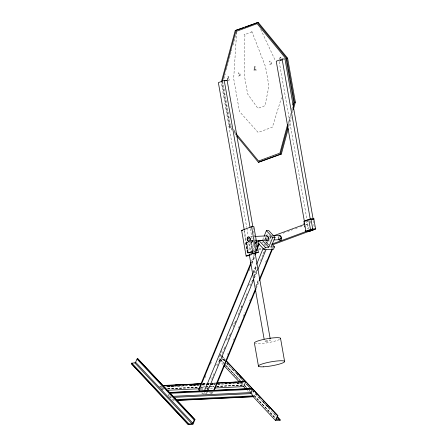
<?xml version="1.0" encoding="UTF-8"?>
<svg xmlns="http://www.w3.org/2000/svg" width="447" height="447" viewBox="0 0 447 447"><rect width="100%" height="100%" fill="white"/><g stroke="black" fill="none" stroke-linecap="round" stroke-linejoin="round"><path stroke-width="0.34" stroke-dasharray="2.23 1.68" d="M252.024 31.888L244.906 34.52L244.235 74.683L247.627 93.993L257.885 108.342L265.004 105.71L268.938 86.109L265.54 66.804L252.024 31.888L251.119 31.933M220.695 354.762L219.354 358.276L219.678 358.857M221.556 359.366L222.863 359.299L222.735 358.712L224.64 360.74M236.636 32.201L233.68 78.588L239.469 111.521L258.142 132.441L272.379 127.171L281.509 97.714M279.984 58.775L280.006 58.501A1.14 0.721 87.2 0 1 280.263 57.859L280.973 57.479M279.638 58.674L280.051 57.507L281.252 57.143M223.997 78.538L225.266 73.833M226.355 69.805L231.792 49.651M233.06 44.946L236.681 31.513M288.052 122.903L290.589 113.499M291.679 109.465L292.221 107.453M288.416 124.875L291.131 114.795M292.221 110.767L292.835 108.202M288.891 126.132L291.226 117.477M292.483 112.817L293.198 110.152M161.507 388.409L161.948 387.325M161.931 388.761L162.429 387.549M168.284 395.534L168.787 394.315M168.653 396.02L169.324 394.405M251.532 261.193L254.192 254.745M251.432 262.981L254.622 255.176M256.489 250.722L257.014 249.37M251.862 263.121L254.784 256.025M199.904 390.041L200.971 387.46M204.961 377.782L206.022 375.167M210.543 364.232L211.342 362.299M249.102 270.681L249.895 268.714M252.03 263.585L254.684 257.098M262.646 239.793L263.898 236.759M264.937 239.687L267.692 233.004M253.17 272.318L256.36 264.574M264.339 245.219L264.87 243.928M253.276 272.374L256.472 264.63M253.767 272.955L256.427 266.501M264.937 245.856L265.468 244.565M204.145 393.623L204.676 392.332M210.526 378.14L211.057 376.849M215.577 365.881L216.376 363.947M221.164 352.331L221.958 350.398M226.216 340.072L227.545 336.848M232.334 325.237L233.395 322.656M248.554 285.879L249.353 283.946M253.605 273.62L256.533 266.524M219.533 356.482L220.282 354.661L225.048 359.74M208.419 387.096L207.358 389.678L206.682 389.242M211.61 379.358L214.001 373.552M217.197 365.808L219.589 360.003M222.248 353.549L225.171 346.453M227.83 339.999L230.758 332.903M233.15 327.098L235.809 320.644M238.201 314.839L241.928 305.804M244.587 299.356L246.979 293.545M250.169 285.806L252.561 279.995M254.159 276.129L257.086 269.027M260.54 260.64L264.266 251.611M205.598 394.22L206.397 392.282M207.458 389.7L208.525 387.119M218.896 361.958L219.695 360.025M224.478 348.409L225.277 346.475M229.797 335.507L230.864 332.926M234.848 323.248L235.915 320.667M241.235 307.765L242.028 305.826M252.136 281.308L252.667 280.018M254.265 276.151L256.924 269.697M263.574 253.566L264.367 251.633M254.22 278.023L257.411 270.279M206.458 394.209L207.257 392.27M254.326 278.073L257.517 270.329M211.593 393.299L212.124 391.974M227.551 354.555L228.082 353.264M233.401 340.357L234.194 338.424M238.452 328.104L239.251 326.165M243.241 316.521L244.833 312.615M249.622 301.032L250.421 299.065M255.74 286.197L258.662 279.068M265.579 262.322L266.641 259.713M255.902 286.622L258.83 279.526M212.459 393.287L212.984 391.935M255.801 288.119L258.724 280.962M256.232 288.55L259.159 281.454M216.806 386.415L243.157 385.141L240.799 382.805L240.52 383.213L217.639 384.319M254.634 251.711L251.488 252.79L247.37 253.058L245.599 242.961L247.627 242.073M247.37 253.058L254.851 250.432M255.013 240.676L255.259 240.447M250.309 228.719L254.17 250.683C242.95 253.801 250.404 253.544 254.851 251.488M257.142 250.605L256.79 250.773L255.131 241.352M279.096 61.083L281.051 60.356M281.498 60.457L280.766 60.63A1.05 0.665 87.2 0 1 280.453 60.446M281.772 60.809L280.275 60.842M251.136 242.112L253.075 241.391M252.857 241.609L250.923 242.33L252.695 252.426M253.505 241.374L255.444 240.659L255.919 243.347M263.317 239.62L271.106 236.737M265.535 239.721L266.831 239.24M270.077 238.039L271.374 237.558M283.063 233.239L285.007 232.518M287.605 231.557L292.796 229.641M295.394 228.68L297.344 227.959M299.937 226.998L301.887 226.277M305.782 224.835L307.078 224.36L305.357 224.439M254.17 250.683L248.292 252.857L244.431 230.892M256.148 249.951L258.092 249.23M258.746 248.99L261.339 248.029M256.556 247.8L257.036 250.543L251.158 252.717L249.387 242.62M259.014 249.812L262.26 248.616M255.282 251.471L257.221 250.756M250.292 255.271L251.538 254.812M251.287 240.855L254.114 240.503M307.575 221.299L306.569 221.472L307.888 228.948M253.075 240.335L250.856 240.877L252.633 250.974M244.001 34.564L244.906 34.52M230.501 125.724L222.913 82.566L222.008 82.611L229.596 125.769L230.501 125.724L231.378 126.797M232.054 129.06L229.859 126.384L228.953 126.428L232.032 130.172M250.605 236.642L254.684 236.446M251.32 241.05L253.354 240.95M248.236 242.676L246.414 242.699L246.766 242.531L248.543 252.628M245.599 242.961L248.705 242.872L250.482 252.968M261.886 242.81L263.194 242.749M265.814 242.62L267.122 242.559L268.938 244.492M256.567 250.348L257.712 250.292M255.315 250.627L257.036 250.543M220.902 359.394L218.281 359.522L223.047 364.596M203.033 383.56L206.503 383.392M210.66 383.191L215.515 382.956M202.58 383.677L206.045 383.509M206.737 383.476L209.514 383.342M212.286 383.208L215.756 383.04M202.837 383.766L207.693 383.532M208.386 383.498L211.157 383.364M211.85 383.33L216.013 383.129M202.709 383.817L206.179 383.649M206.872 383.615L209.643 383.481M210.336 383.448L215.884 383.18M160.361 386.694L161.747 386.627M167.295 386.359L172.844 386.091M179.085 385.789L184.633 385.521M190.875 385.219L195.725 384.984M201.966 384.683L206.128 384.481M206.821 384.448L209.598 384.314M210.291 384.28L215.141 384.046M217.918 383.912L219.304 383.844M224.852 383.576L230.401 383.308M236.642 383.006L240.799 382.805M167.536 386.443L174.47 386.107M178.627 385.906L186.254 385.537M190.416 385.336L198.043 384.968M202.206 384.766L209.833 384.398M210.526 384.364L215.381 384.129M218.153 383.995L220.93 383.861M225.087 383.66L232.719 383.291M236.876 383.09L241.039 382.889M158.78 386.968L161.551 386.834M167.793 386.532L176.805 386.096M177.498 386.063L188.595 385.526M189.288 385.493L199.692 384.99M202.463 384.856L205.933 384.688M206.626 384.655L208.704 384.554M211.481 384.42L214.946 384.252M217.723 384.118L223.271 383.85M223.964 383.817L234.362 383.314M237.139 383.18L240.603 383.012M160.082 387.102L161.468 387.035M165.63 386.834L199.608 385.191M202.385 385.057L205.849 384.889M206.542 384.856L209.319 384.722M210.012 384.688L214.862 384.454M162.669 388.879L164.055 388.812M167.524 388.644L198.731 387.136M199.423 387.102L204.972 386.834M205.665 386.8L208.436 386.666M209.129 386.633L213.984 386.398M216.756 386.264L243.805 384.956M161.328 389.097L164.105 388.963M167.569 388.795L198.082 387.32M200.854 387.186L205.017 386.985M205.709 386.951L208.481 386.817M209.179 386.784L214.029 386.549M160.987 389.253L164.457 389.086M167.921 388.918L198.434 387.443M201.211 387.309L205.369 387.108M206.061 387.074L208.146 386.973M210.917 386.839L213.688 386.705M216.465 386.571L242.816 385.297M200.703 388.672L205.559 388.437M206.251 388.404L207.643 388.337M210.414 388.203L213.185 388.069M200.804 389.331L203.988 389.181M169.122 396.528L171.207 396.428M169.614 397.254L171 397.187M169.966 397.523L171.352 397.456M172.084 399.78L174.162 399.679M172.872 400.439L174.263 400.372M278.777 238.128L279.9 238.279M265.926 242.743L268.317 243.827M227.942 80.421L229.322 80.086L228.646 76.426L227.344 77.163L227.26 79.365M266.781 243.431L270.547 247.157M206.866 388.767L208.213 389.639M265.596 241.257L268.77 244.643M221.651 355.773L224.986 359.327M220.472 354.65L221.427 355.667M221.902 356.175L225.238 359.729M222.952 358.818L224.383 360.338M241.062 378.106L242.017 379.123M246.783 384.202L247.739 385.213M262.512 400.953L263.942 402.473M266.803 405.518L268.228 407.044M227.02 363.277L227.976 364.294M228.451 364.802L230.356 366.831M232.742 369.373L234.172 370.893M236.552 373.435L237.508 374.446M239.413 376.48L240.844 378M242.749 380.034L243.704 381.045M247.99 385.616L249.895 387.644M252.756 390.695L253.712 391.706M255.617 393.74L256.572 394.751M258.953 397.294L260.383 398.813M262.769 401.356L263.719 402.367M264.194 402.876L267.055 405.921M267.529 406.429L269.915 408.966M275.156 414.553L276.112 415.565M222.947 359.097L224.852 361.131M226.763 363.16L229.143 365.696M231.049 367.73L233.91 370.775M236.295 373.312L243.442 380.928M246.778 384.481L249.638 387.527M252.499 390.572L255.354 393.617M255.835 394.125L260.601 399.205M262.506 401.233L265.367 404.278M265.842 404.786L270.608 409.865M273.469 412.911L275.849 415.447M222.863 359.299L224.774 361.332M226.679 363.361L243.358 381.129M245.744 383.666L249.555 387.728M252.415 390.773L276.246 416.157M220.31 359.293L224.12 363.355M224.595 363.864L240.804 381.123M241.279 381.632L243.66 384.169M244.14 384.677L246.995 387.722M250.812 391.784L252.242 393.304M254.147 395.338L275.592 418.18M221.109 360.383L223.969 363.428M225.875 365.456L240.648 381.196M241.123 381.704L243.509 384.241M245.414 386.269L246.845 387.795M249.225 390.332L250.18 391.348M254.472 395.919L275.441 418.252M220.298 359.712L223.634 363.266M225.545 365.3L240.318 381.034M240.793 381.542L243.654 384.588M244.129 385.096L246.515 387.633M249.37 390.678L250.326 391.695M254.136 395.757L275.587 418.599M240.207 382.872L242.794 385.627M247.353 390.488L248.308 391.505M210.861 392.46L211.744 393.399M209.565 392.03L211.325 393.908M202.552 392.863L203.877 394.271M201.692 392.902L202.575 393.841M233.569 129.468L235.323 131.602M229.596 125.769L231.792 128.44M233.982 131.111L235.301 132.714M234.25 131.736L236.01 133.876M234.669 133.385L235.988 134.994M227.394 79.745L227.551 80.047M260.696 29.306L275.447 60.915M271.424 248.096L271.592 248.56M313.112 220.628L314.414 228.031M310.587 221.047L310.95 223.109M279.213 61.77L306.854 218.963M306.972 219.65L308.67 229.3M256.036 244.023L256.505 246.716M255.6 241.855L256.427 246.565M252.935 227.205L256.444 247.18M253.376 242.067L254.734 249.778M251.404 241.531L253.063 250.951M250.493 242.347L252.27 252.443M229.859 126.384L222.131 82.438L221.226 82.483L246.694 227.322M246.817 228.004L248.141 235.558M246.336 242.548L248.113 252.644M244.034 230.965L248.074 253.935M245.839 243.012L247.616 253.108M270.524 240.827A2.224 1.408 87.2 0 1 269.452 240.905M269.211 236.804A2.224 1.408 87.2 0 1 271.24 238.424M266.328 239.871A2.224 1.408 87.2 0 1 266.92 236.916M278.811 238.709A2.224 1.408 87.2 0 1 279.526 236.307M265.937 239.592A2.224 1.408 87.2 0 1 265.697 236.899M278.319 238.508A2.224 1.408 87.2 0 1 278.302 236.29M268.837 235.798A2.224 1.408 87.2 0 1 269.2 235.742M269.563 235.837A2.224 1.408 87.2 0 1 269.904 236.077M270.2 236.446A2.224 1.408 87.2 0 1 269.932 239.922M279.543 339.463A13.337 2.023 -10 0 1 267.295 342.804A13.337 2.023 -10 0 1 255.265 343.575M254.041 254.242A3.028 0.458 -10 0 1 253.36 254.421M251.08 254.807A3.028 0.458 -10 0 1 250.409 254.857M272.284 248.057A2.235 1.034 22.4 0 1 272.648 248.7M256.092 70.201L255.785 70.358L255.405 69.469L254.41 69.838C253.762 75.761 253.941 58.881 256.092 70.201M254.505 67.335L254.421 69.402L255.254 69.089L254.505 67.335M239.86 74.967L239.626 75.856L238.642 75.934L238.72 76.403L239.676 76.387L240.212 75.057L239.76 73.079L238.732 72.587L238.201 73.593L239.268 73.107L239.86 74.967M271.038 63.396L270.798 64.284L269.815 64.362L269.893 64.832L270.848 64.815L271.385 63.485L270.938 61.507L269.904 61.021L269.379 62.021L270.441 61.535L271.038 63.396M227.462 77.934L227.786 79.695A1.05 0.665 87.2 0 0 228.227 80.058L228.959 79.884L228.434 76.906L227.724 77.286A1.14 0.721 87.2 0 0 227.462 77.934M265.624 341.402A3.028 0.458 -10 0 0 270.424 340.284A3.028 0.458 -10 0 0 266.367 340.48A3.028 0.458 -10 0 0 265.624 341.402"/><path stroke-width="0.67" d="M252.119 395.561L275.475 420.437L280.057 420.219L279.923 419.627L276.537 419.616L277.889 415.676L226.193 360.746M169.804 392.952L169.67 392.634L252.186 388.644L252.287 389.331L250.89 393.125L253.354 396.176L253.231 396.746L176.951 400.434M221.41 81.812L235.234 30.547L258.182 22.35L287.628 58.216L295.355 102.162L293.377 109.487M222.371 81.27L235.781 31.553L257.137 23.657L286.08 58.92L293.673 102.078L292.947 104.766M287.689 124.244L279.9 153.131L258.545 161.032L236.178 133.782M236.865 136.061L258.4 162.295L280.448 154.142L288.17 125.512M293.014 107.531L294.45 102.207L286.723 58.261L257.282 22.395M258.4 162.295L281.347 154.098L288.17 128.797M131.256 363.534L188.366 424.65L192.953 424.426L194.953 419.565L137.765 358.65L137.022 359.086L135.34 362.763L131.491 363.238L131.256 363.534L188.366 424.65M274.48 246.895L271.038 247.062L275.05 237.34L272.754 237.452L268.748 247.174L262.395 240.402L258.958 240.57L257.953 243L264.311 249.767L273.48 249.325L274.48 246.895L272.212 244.475M251.002 262.484L198.876 388.94A2.235 1.034 22.4 0 0 199.044 390.08L200.368 391.494M257.651 246.358L258.981 243.129M199.044 390.08L250.901 264.272M254.891 254.594L255.69 252.656M257.282 248.783L259.148 244.269A2.235 1.034 22.4 0 1 258.785 243.626M264.149 236.15L266.401 230.68L268.692 230.574L275.05 237.34M204.346 391.086L252.745 273.659M256.734 263.981L263.115 248.498A2.235 1.034 22.4 0 0 263.942 249.119M188.45 424.449L189.003 424.024L192.534 423.678L194.216 420.001L194.953 419.565M264.311 249.767L265.311 247.336L268.748 247.174M207.788 390.98L253.795 279.364M257.785 269.686L266.026 249.683M213.521 390.706L255.539 288.762M259.528 279.084L271.759 249.409A2.235 1.034 22.4 0 0 272.452 249.197L259.422 280.811M214.214 390.488L255.969 289.198M275.475 420.437L277.665 415.57M312.878 219.281C311.855 218.281 305.692 220.399 304.385 221.36M313.308 219.259L314.051 218.846L309.514 219.226L303.709 221.611M305.977 231.25L305.24 231.663L309.352 231.395L315.822 228.942L312.101 229.121L305.977 231.25L304.2 221.153M243.917 27.625L235.234 30.547M245.213 27.144L252.348 24.507M253.645 24.026L258.182 22.35M252.812 226.517L227.104 80.309L224.238 80.443L218.365 82.617L244.313 230.205M313.213 219.538L284.968 58.909L282.107 59.049L276.229 61.222L304.351 221.159M225.796 80.79L227.104 80.309M249.672 255.5L246.135 256.07L241.626 230.401L251.572 226.718L253.862 226.612L258.377 252.281L254.645 253.661M256.176 242.257L258.774 241.302M273.704 235.776L304.211 224.495L303.91 222.768M271.726 244.191L305.48 231.708L305.251 230.395M306.161 231.457L312.034 229.283L315.006 229.205L309.525 231.233L306.055 231.401L312.034 229.283M272.642 244.772L308.346 231.568M309.022 231.317L314.9 229.143M246.135 256.07L249.867 254.689M251.108 254.231L256.081 252.393L258.377 252.281M286.723 58.261L287.628 58.216M294.45 102.207L295.355 102.162M280.448 154.142L281.347 154.098M241.626 230.401L242.771 230.345M255.36 236.413L266.909 235.854M272.636 235.575L279.515 235.245M256.075 240.821L266.943 240.296M274.045 239.95L279.548 239.681M201.189 383.744L162.814 385.504M217.141 382.973L245.571 381.598L240.285 381.956M166.083 385.543L171.631 385.275M175.101 385.107L180.649 384.839M184.807 384.638L190.355 384.37M193.825 384.202L199.368 383.934M216.706 383.096L218.091 383.029M221.561 382.861L227.11 382.593M230.574 382.425L236.122 382.157M163.183 385.727L200.63 383.917M217.27 383.113L245.705 381.738L243.699 386.594L214.577 388.002M166.725 390.315L199.317 388.739M169.536 392.494L252.058 388.504M169.765 393.321L252.287 389.331M172.592 396.36L250.951 392.572M173.43 397.355L251.097 393.6M175.548 399.612L253.214 395.858M177.034 400.238L253.315 396.55M280.465 238.357L281.588 238.508M266.401 230.68L272.754 237.452M258.958 240.57L265.311 247.336M226.003 360.751L277.883 415.956M277.062 416.582L279.923 419.627M277.28 416.973L280.14 420.018M277.676 417.677L280.057 420.219M223.997 365.612L239.251 381.855M243.542 386.426L245.923 388.963M137.575 358.662L194.769 419.577M137.022 359.086L194.216 420.001M135.687 362.321L192.88 423.242M134.865 362.958L192.059 423.879M131.809 363.109L189.003 424.024M313.805 218.801L315.582 228.898M310.939 218.935L312.716 229.032M282.107 59.049L310.224 218.985M308.726 219.483L310.497 229.579M304.446 225.808L304.675 227.121M280.52 338.239L284.577 361.321M251.572 226.718L256.081 252.393M255.215 253.617L270.189 338.787M224.238 80.443L250.069 227.344M249.297 254.74L264.149 339.223M258.483 366.277L254.427 343.201A13.337 2.023 -10 0 1 267.647 338.636A13.337 2.023 -10 0 1 280.476 338.787M267.63 236.714A2.224 1.408 87.2 0 1 268.854 239.95A2.224 1.408 87.2 0 1 266.541 240.357M279.872 236.133A2.224 1.408 87.2 0 1 281.526 237.737A2.224 1.408 87.2 0 1 280.727 240.402A2.224 1.408 87.2 0 1 278.934 239.262M266.205 236.111A2.224 1.408 87.2 0 1 268.317 237.86A2.224 1.408 87.2 0 1 266.574 240.195M279.151 235.301A2.224 1.408 87.2 0 1 280.928 237.826A2.224 1.408 87.2 0 1 278.839 239.346M249.487 254.824A3.028 0.458 -10 0 1 252.298 253.706A3.028 0.458 -10 0 1 254.997 253.89M248.046 238.547A2.224 1.408 87.2 0 0 249.18 242.028A2.224 1.408 87.2 0 0 250.482 238.871A2.224 1.408 87.2 0 0 248.046 238.547M247.359 237.787A2.224 1.408 87.2 0 0 248.605 241.179A2.224 1.408 87.2 0 0 249.8 237.916A2.224 1.408 87.2 0 0 247.359 237.787M263.395 366.808A13.337 2.023 -10 0 0 284.532 361.863A13.337 2.023 -10 0 0 266.663 362.729A13.337 2.023 -10 0 0 263.395 366.808"/></g></svg>
